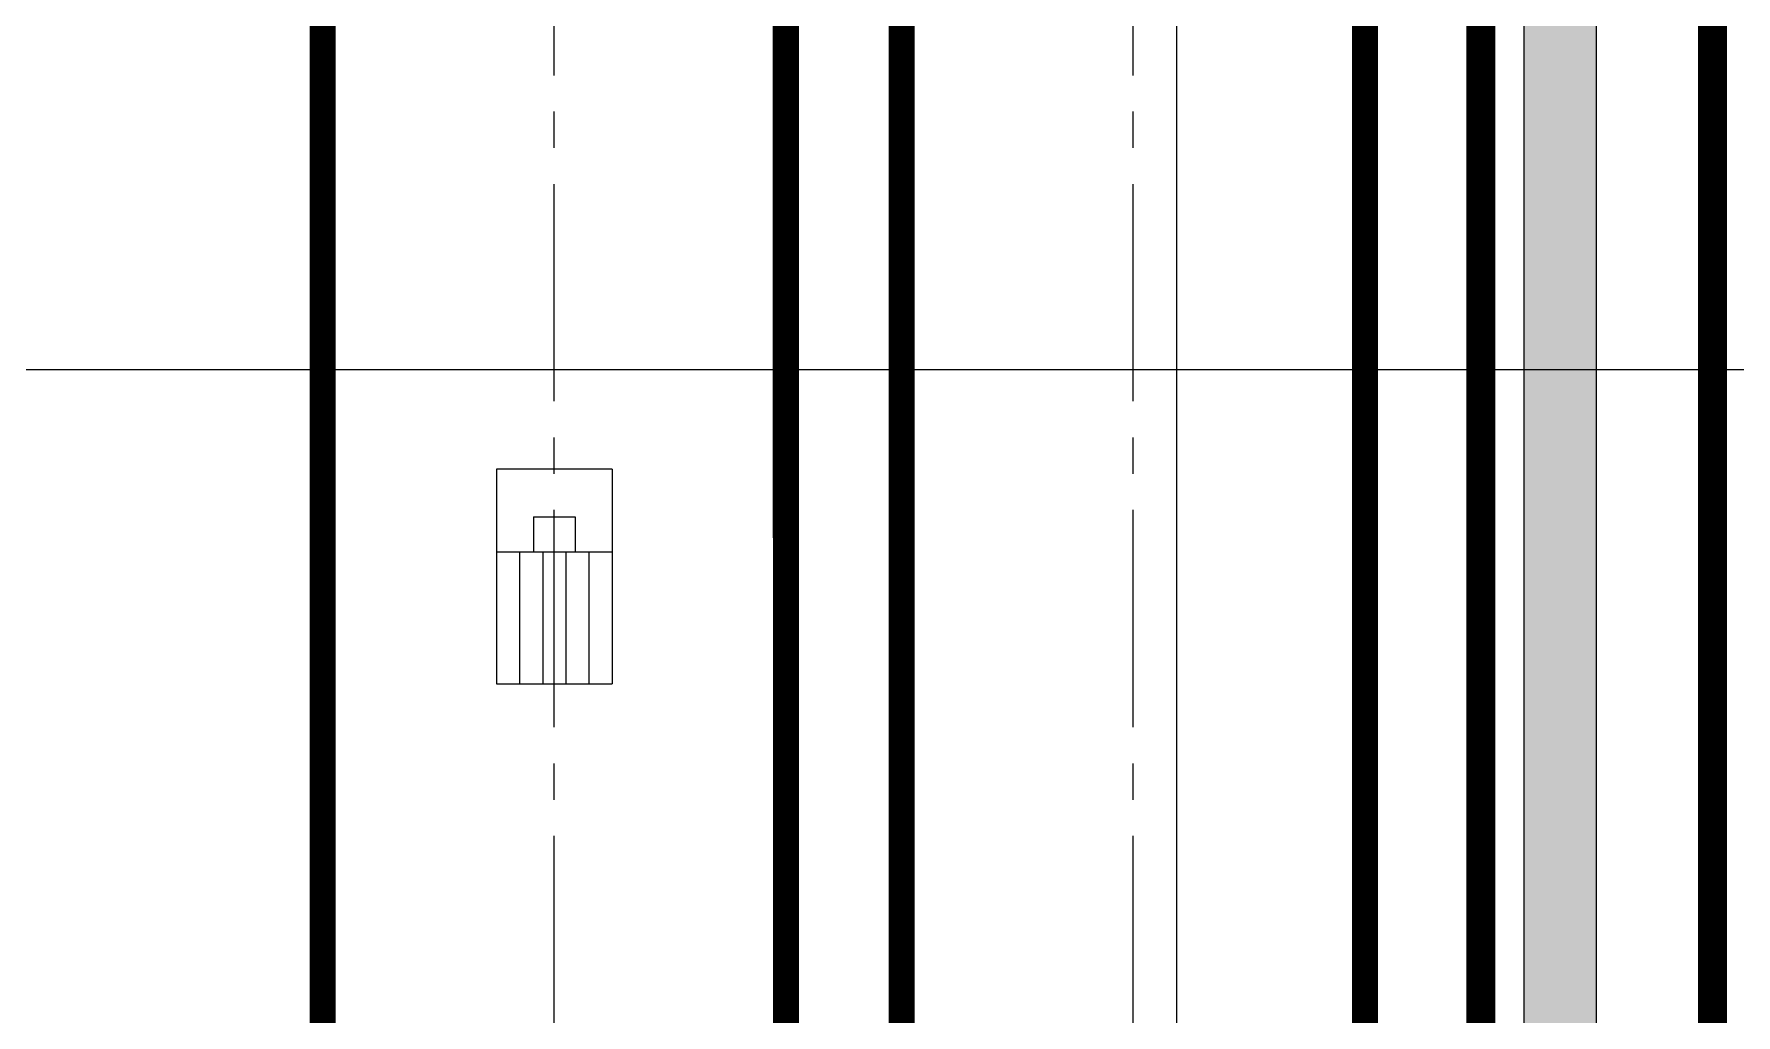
# Model space of a CAD drawing. Extents: x 369444 to 684549, y -549309 to 575337.
# Drawn here: x 525378 to 531256, y 124579 to 127965 of the extents above; entities that cross this region are included whole.
import ezdxf

# ---------------------------------------------------------------- set-up
doc = ezdxf.new("R2010")
doc.units = 0
doc.header["$LTSCALE"] = 1000
doc.header["$MEASUREMENT"] = 0
doc.linetypes.add('CENTER2', pattern=[1.125, 0.75, -0.125, 0.125, -0.125])
doc.linetypes.add('DASH', pattern=[0.35, 0.25, -0.1])
for name, color, linetype in [('DOTE', 1, 'Continuous'), ('DUCT-排烟中心线', 5, 'CENTER2'), ('DUCT-排烟管', 2, 'Continuous'), ('HS-A-轮廓线-地下室', 3, 'DASH'), ('PUB_HATCH', 8, 'Continuous'), ('WALL', 9, 'Continuous'), ('防火分区线', 7, 'Continuous'), ('风管标注', 3, 'Continuous')]:
    doc.layers.add(name, color=color, linetype=linetype)

# ---------------------------------------------------------------- blocks, each defined once
blk = doc.blocks.new('N-风管')
at = {"color": 0}
for p, q in [((38489362930.663132, 3905220936.320975, 2600.00001), (38489362930.663132, 3905220195.320975, 2600.00001)), ((38489363330.663132, 3905220936.320975, 2600.00001), (38489362930.663132, 3905220936.320975, 2600.00001)), ((38489363058.663132, 3905220772.115375, 2600.00001), (38489363202.663132, 3905220772.115375, 2600.00001)), ((38489363058.663132, 3905220772.115375, 2600.00001), (38489363058.663132, 3905220651.332375, 2600.00001)), ((38489362930.663132, 3905220651.332375, 2600.00001), (38489363330.663132, 3905220651.332375, 2600.00001)), ((38489362930.663132, 3905220195.320975, 2600.00001), (38489363330.663132, 3905220195.320975, 2600.00001))]:
    blk.add_line(p, q, dxfattribs=at)
at = {"color": 0, "linetype": 'Continuous'}
for p, q in [((38489363330.663132, 3905220936.320975, 2600.00001), (38489363330.663132, 3905220195.320975, 2600.00001)), ((38489363202.663132, 3905220772.115375, 2600.00001), (38489363202.663132, 3905220651.332375, 2600.00001)), ((38489363010.663132, 3905220651.332375, 2600.00001), (38489363010.663132, 3905220195.320975, 2600.00001)), ((38489363090.663132, 3905220651.332375, 2600.00001), (38489363090.663132, 3905220195.320975, 2600.00001)), ((38489363170.663132, 3905220651.332375, 2600.00001), (38489363170.663132, 3905220195.320975, 2600.00001)), ((38489363250.663132, 3905220651.332375, 2600.00001), (38489363250.663132, 3905220195.320975, 2600.00001))]:
    blk.add_line(p, q, dxfattribs=at)
at = {"layer": 'DUCT-排烟中心线', "color": 0}
for p, q in [((38489363130.664551, 3905217795.528043), (38489363130.576477, 3905222740.815687)), ((38489365130.664551, 3905217795.528043), (38489365130.576477, 3905222740.815687))]:
    blk.add_line(p, q, dxfattribs=at)
at = {"layer": 'DUCT-排烟管', "color": 0, "const_width": 90}
for points in [[(38489362330.576477, 3905222740.80144), (38489362330.664551, 3905217795.513797)], [(38489363930.664551, 3905217795.54229), (38489363930.576477, 3905222740.829933)], [(38489364330.576477, 3905222740.80144), (38489364330.664551, 3905217795.513797)], [(38489365930.664551, 3905217795.54229), (38489365930.576477, 3905222740.829933)]]:
    blk.add_lwpolyline(points, dxfattribs=at)

msp = doc.modelspace()

# ---------------------------------------------------------------- hatches: boundary and pattern name
at = {"layer": 'PUB_HATCH', "linetype": 'ByBlock'}
msp.add_hatch(color=256, dxfattribs=at).paths.add_polyline_path([(530524.5, 123807), (530774.5, 123807), (530774.5, 144857), (530524.5, 145107)])

# ---------------------------------------------------------------- linework, layer by layer
at = {"layer": 'DOTE', "color": 8}
for p, q in [((529324.5, 59364.2), (529324.5, 476704.8)), ((530524.5, 59364.2), (530524.5, 261807))]:
    msp.add_line(p, q, dxfattribs=at)
at = {"layer": 'DOTE', "color": 8, "lineweight": -2}
msp.add_line((377844.4, 126807), (624570.9, 126807), dxfattribs=at)
at = {"layer": 'HS-A-轮廓线-地下室', "lineweight": -2, "ltscale": 8}
msp.add_lwpolyline([(457624.5, 64907), (486824.5, 64907), (486824.5, 67457), (486824.5, 67457), (526874.5, 67457), (526874.5, 72157), (526374.5, 72157), (526374.5, 81778.3), (530774.5, 81778.3), (530774.5, 81778.3), (530774.5, 144857), (535624.5, 144857), (535624.5, 146657), (535624.5, 146657), (535624.5, 146657), (572974.5, 146657)], dxfattribs=at)
at = {"layer": 'WALL', "linetype": 'ByBlock'}
for p, q in [((530524.5, 123807), (530524.5, 145107)), ((530774.5, 123807), (530774.5, 144857))]:
    msp.add_line(p, q, dxfattribs=at)
at = {"layer": '防火分区线', "color": 130, "linetype": 'DASH', "ltscale": 8, "const_width": 100}
for points in [[(556074.5, 147057), (535224.5, 147057), (535224.5, 145257), (530374.5, 145257), (530374.5, 119507), (526474.5, 119507), (526474.5, 117607), (524674.5, 117607), (524674.5, 118407), (520874.5, 118407), (520874.5, 117807), (515474.5, 117807), (515474.5, 124407), (514874.5, 124407), (514874.5, 127207), (506774.5, 127207), (506774.5, 123607), (509174.5, 123607), (509574.5, 123607), (509574.5, 122007), (508774.5, 122007), (508774.5, 119707), (501274.5, 119707)], [(556874.5, 146257), (536024.5, 146257), (536024.5, 144457), (531174.5, 144457), (531174.5, 118707), (527274.5, 118707), (527274.5, 116807), (523874.5, 116807), (523874.5, 117607), (521674.5, 117607), (521674.5, 117007), (514674.5, 117007), (514674.5, 123607), (514074.5, 123607), (514074.5, 126407), (507574.5, 126407), (507574.5, 124407), (509174.5, 124407), (510374.5, 124407), (510374.5, 121207), (509574.5, 121207), (509574.5, 118907), (502074.5, 118907)]]:
    msp.add_lwpolyline(points, dxfattribs=at)

# ---------------------------------------------------------------- block references
at = {"layer": '风管标注', "color": 8}
msp.add_blockref('N-风管', (-38488835956.2, -3905094473.4), dxfattribs=at)

doc.saveas('drawing.dxf')
